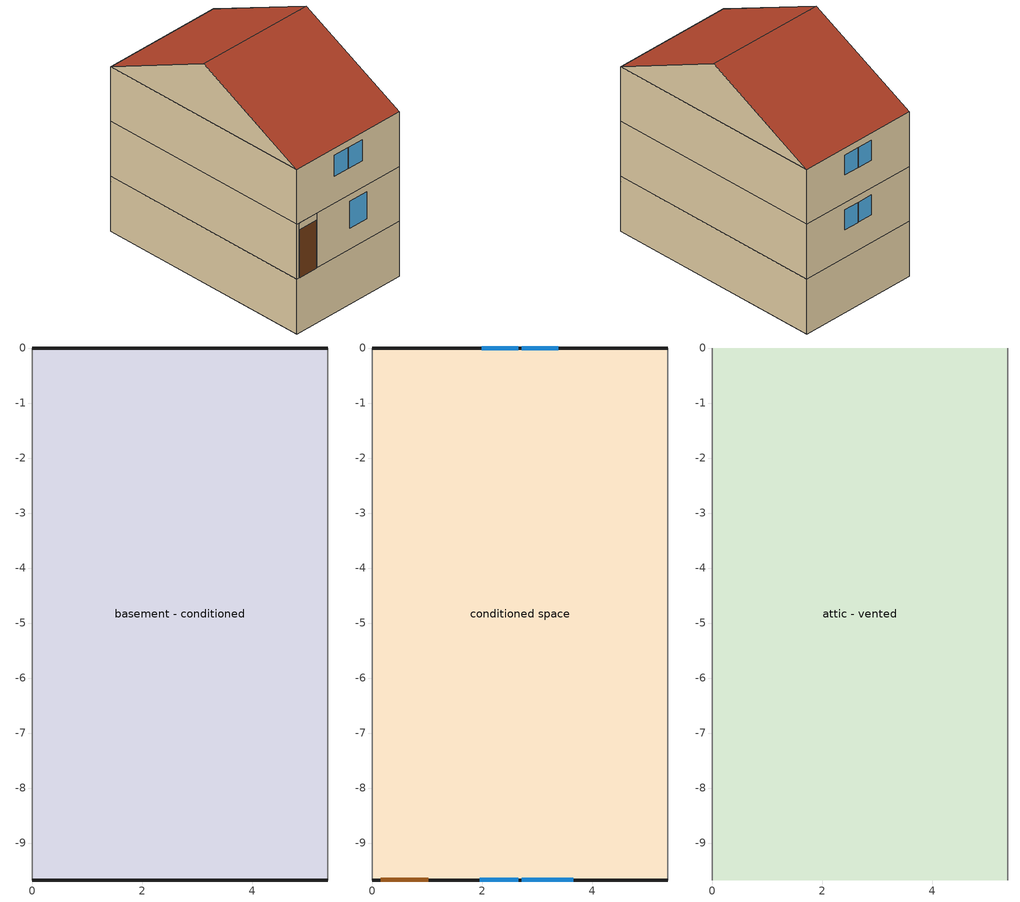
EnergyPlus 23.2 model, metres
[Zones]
basement - conditioned
 floor foundation: 0,-9.67 0,0 5.37,0 5.37,-9.67 z-2.2
 wall outside: 5.37,0 0,0 / 0,-9.67 5.37,-9.67 z0:0.23
 wall adiabatic: 0,0 0,-9.67 / 5.37,-9.67 5.37,0 z-2.2:0.23; 0,0 0,-9.67 / 5.37,-9.67 5.37,0 z0:0.23
 wall foundation: 5.37,0 0,0 / 0,-9.67 5.37,-9.67 z-2.2:0.23
conditioned space
 floor to basement - conditioned: 5.37,0 5.37,-9.67 0,-9.67 0,0 z0.23
 floor to conditioned space: 5.37,0 5.37,-9.67 0,-9.67 0,0 z2.67
 wall outside: 5.37,0 0,0 / 0,-9.67 0.13,-9.67 1.05,-9.67 5.37,-9.67 z0.23:2.67; 5.37,0 0,0 / 0,-9.67 5.37,-9.67 z2.67:5.11
 wall adiabatic: 0,0 0,-9.67 / 5.37,-9.67 5.37,0 z0.23:2.67; 5.37,-9.67 5.37,0 / 0,0 0,-9.67 z2.67:5.11
 window: 3.38,0 2.72,0 / 2.66,0 1.99,0 z1.48:2.37; 2.77,-9.67 3.66,-9.67 z1.18:2.37; 3.38,0 2.72,0 / 2.66,0 1.99,0 z3.92:4.81; 1.96,-9.67 2.66,-9.67 / 2.72,-9.67 3.42,-9.67 z3.87:4.81
 door: 0.15,-9.67 1.02,-9.67 z0.23:2.37
attic - vented
 floor to conditioned space: 5.37,0 5.37,-9.67 0,-9.67 0,0 z5.11
 wall adiabatic: 0,-4.84,7.53 0,0,5.11 0,-9.67,5.11; 5.37,-4.84,7.53 5.37,-9.67,5.11 5.37,0,5.11
 roof outside: 0,-4.84,7.53 5.37,-4.84,7.53 5.37,0,5.11 0,0,5.11; 5.37,-4.84,7.53 0,-4.84,7.53 0,-9.67,5.11 5.37,-9.67,5.11
[Building]
Building 1
[Zone] Multiplier=1; Part of Total Floor Area=Yes
attic - vented; basement - conditioned; conditioned space
[Space]
Name | Zone | Space Type
attic - vented 1 | attic - vented | Space Type 3
basement - conditioned 1 | basement - conditioned | Space Type 2
conditioned space 1; conditioned space|story 2 | conditioned space | Space Type 1
[SpaceList]
Space Type 3: attic - vented 1
Space Type 2: basement - conditioned 1
Space Type 1: conditioned space|story 2, conditioned space 1
